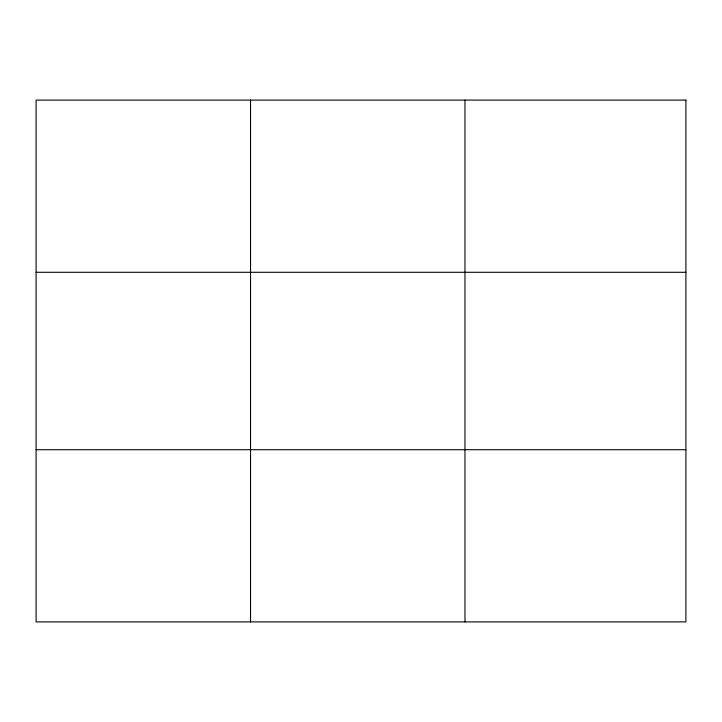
<?xml version="1.0" encoding="UTF-8"?>
<svg xmlns="http://www.w3.org/2000/svg" width="722" height="722" viewBox="0 0 722 722"><rect width="100%" height="100%" fill="white"/><g stroke="black" fill="none" stroke-linecap="round" stroke-linejoin="round"><path stroke-width="1.08" d="M250.534 621.904L250.534 100.096M464.968 621.904L464.968 100.096M36.1 272.293L685.9 272.293M36.1 449.707L685.9 449.707M685.9 100.096L685.9 621.904L36.1 621.904L36.1 100.096L685.9 100.096"/></g></svg>
